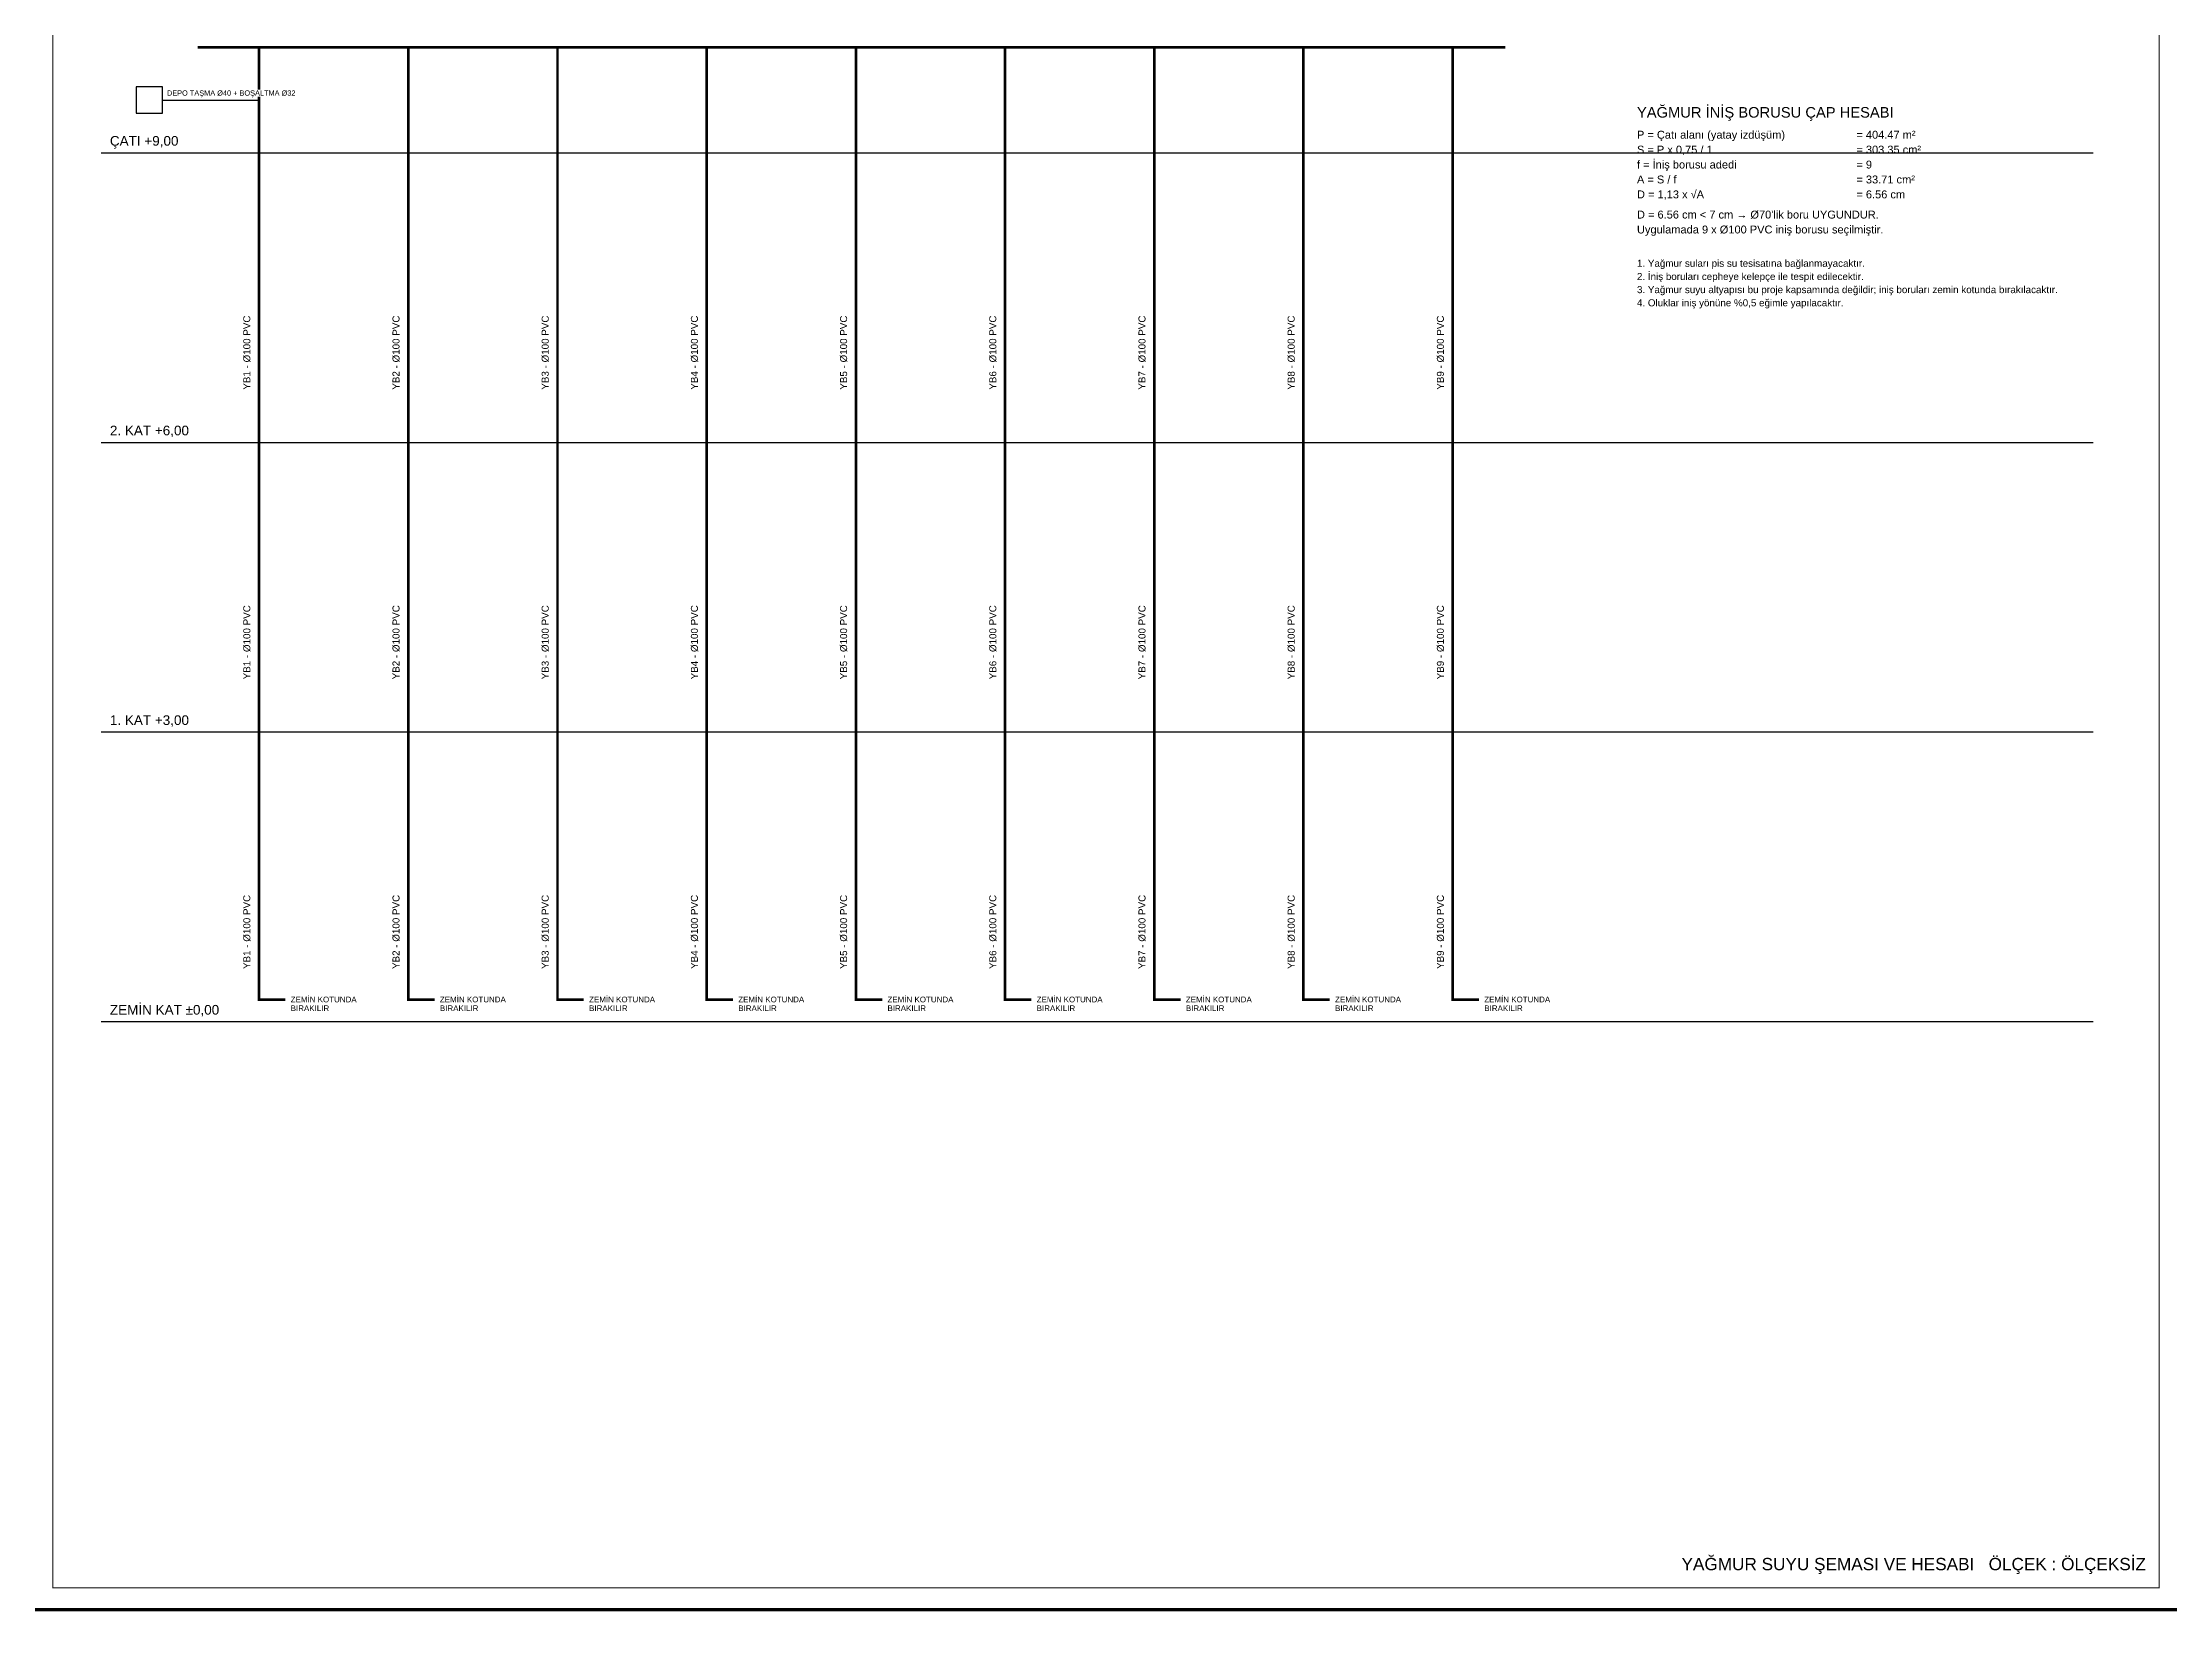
# Model space of a CAD drawing. Header units: centimetres. Extents: x -3962 to 31822, y -2 to 2802.
# Drawn here: x 26343 to 28767, y -2 to 1786 of the extents above; entities that cross this region are included whole.
import ezdxf
from ezdxf.enums import TextEntityAlignment as Align

# ---------------------------------------------------------------- set-up
doc = ezdxf.new("R2010")
doc.units = ezdxf.units.CM
doc.linetypes.add('YAGMUR HATTI', pattern=[36, 30, -6])
for name, color, linetype in [('ROTAS-HESAP', 1, 'CONTINUOUS'), ('ROTAS-PAFTA', 7, 'CONTINUOUS'), ('ROTAS-RAST-TEM-SU-DEPOSU', 11, 'CONTINUOUS'), ('ROTAS-SEMA', 8, 'CONTINUOUS'), ('ROTAS-SOGUKSU-BORU', 5, 'CONTINUOUS'), ('ROTAS-TEMIZSU-CAP', 101, 'CONTINUOUS'), ('ROTAS-YAGMUR-BORUSU', 3, 'YAGMUR HATTI'), ('ROTAS-YAGMUR-BORUSU-CAP', 3, 'CONTINUOUS'), ('ROTAS-YAZI', 7, 'CONTINUOUS')]:
    doc.layers.add(name, color=color, linetype=linetype)
doc.styles.add('ROTAS', font='arial.ttf')

msp = doc.modelspace()

# ---------------------------------------------------------------- linework, layer by layer
at = {"layer": 'ROTAS-PAFTA'}
for points, const_width in [([(26330, 0), (28780, 0), (28780, 2800), (26330, 2800)], 4), ([(26355, 25), (28755, 25), (28755, 2775), (26355, 2775)], 1)]:
    msp.add_lwpolyline(points, close=True, dxfattribs=dict(at, const_width=const_width))
at = {"layer": 'ROTAS-RAST-TEM-SU-DEPOSU'}
msp.add_lwpolyline([(26450, 1705), (26480, 1705), (26480, 1735), (26450, 1735)], close=True, dxfattribs=at)
at = {"layer": 'ROTAS-SEMA'}
for points in [[(26410, 1660), (28680, 1660)], [(26410, 1330), (28680, 1330)], [(26410, 1000), (28680, 1000)], [(26410, 670), (28680, 670)]]:
    msp.add_lwpolyline(points, dxfattribs=at)
at = {"layer": 'ROTAS-SOGUKSU-BORU'}
msp.add_line((26480, 1720), (26590, 1720), dxfattribs=at)
at = {"layer": 'ROTAS-YAGMUR-BORUSU', "const_width": 3}
for points in [[(26520, 1780), (28010, 1780)], [(26590, 1780), (26590, 695), (26620, 695)], [(26760, 1780), (26760, 695), (26790, 695)], [(26930, 1780), (26930, 695), (26960, 695)], [(27100, 1780), (27100, 695), (27130, 695)], [(27270, 1780), (27270, 695), (27300, 695)], [(27440, 1780), (27440, 695), (27470, 695)], [(27610, 1780), (27610, 695), (27640, 695)], [(27780, 1780), (27780, 695), (27810, 695)], [(27950, 1780), (27950, 695), (27980, 695)]]:
    msp.add_lwpolyline(points, dxfattribs=at)

# ---------------------------------------------------------------- texts
at = {"layer": 'ROTAS-HESAP', "style": 'ROTAS'}
for s, height, p in [('YAĞMUR İNİŞ BORUSU ÇAP HESABI', 12, (28160, 1700)), ('P = Çatı alanı (yatay izdüşüm)', 9, (28160, 1676)), ('= 404.47 m²', 9, (28410, 1676)), ('f = İniş borusu adedi', 9, (28160, 1642)), ('S = P x 0,75 / 1', 9, (28160, 1659)), ('= 303.35 cm²', 9, (28410, 1659)), ('= 9', 9, (28410, 1642)), ('A = S / f', 9, (28160, 1625)), ('= 33.71 cm²', 9, (28410, 1625)), ('D = 1,13 x √A', 9, (28160, 1608)), ('= 6.56 cm', 9, (28410, 1608)), ("D = 6.56 cm < 7 cm → Ø70'lik boru UYGUNDUR.", 9, (28160, 1585)), ('Uygulamada 9 x Ø100 PVC iniş borusu seçilmiştir.', 9, (28160, 1568))]:
    msp.add_text(s, height=height, dxfattribs=at).set_placement(p)
at = {"layer": 'ROTAS-PAFTA', "style": 'ROTAS'}
msp.add_text('YAĞMUR SUYU ŞEMASI VE HESABI   ÖLÇEK : ÖLÇEKSİZ', height=14, dxfattribs=at).set_placement((28740, 45), align=Align.RIGHT)
at = {"layer": 'ROTAS-YAGMUR-BORUSU-CAP', "style": 'ROTAS'}
for s, p in [('YB1 - Ø100 PVC', (26580, 1390)), ('YB2 - Ø100 PVC', (26750, 1390)), ('YB3 - Ø100 PVC', (26920, 1390)), ('YB4 - Ø100 PVC', (27090, 1390)), ('YB5 - Ø100 PVC', (27260, 1390)), ('YB6 - Ø100 PVC', (27430, 1390)), ('YB7 - Ø100 PVC', (27600, 1390)), ('YB8 - Ø100 PVC', (27770, 1390)), ('YB9 - Ø100 PVC', (27940, 1390)), ('YB1 - Ø100 PVC', (26580, 1060)), ('YB2 - Ø100 PVC', (26750, 1060)), ('YB3 - Ø100 PVC', (26920, 1060)), ('YB4 - Ø100 PVC', (27090, 1060)), ('YB5 - Ø100 PVC', (27260, 1060)), ('YB6 - Ø100 PVC', (27430, 1060)), ('YB7 - Ø100 PVC', (27600, 1060)), ('YB8 - Ø100 PVC', (27770, 1060)), ('YB9 - Ø100 PVC', (27940, 1060)), ('YB1 - Ø100 PVC', (26580, 730)), ('YB2 - Ø100 PVC', (26750, 730)), ('YB3 - Ø100 PVC', (26920, 730)), ('YB4 - Ø100 PVC', (27090, 730)), ('YB5 - Ø100 PVC', (27260, 730)), ('YB6 - Ø100 PVC', (27430, 730)), ('YB7 - Ø100 PVC', (27600, 730)), ('YB8 - Ø100 PVC', (27770, 730)), ('YB9 - Ø100 PVC', (27940, 730))]:
    msp.add_text(s, height=8, rotation=90, dxfattribs=at).set_placement(p)
for s, p in [('ZEMİN KOTUNDA', (26626, 692)), ('BIRAKILIR', (26626, 682)), ('ZEMİN KOTUNDA', (26796, 692)), ('BIRAKILIR', (26796, 682)), ('ZEMİN KOTUNDA', (26966, 692)), ('BIRAKILIR', (26966, 682)), ('ZEMİN KOTUNDA', (27136, 692)), ('BIRAKILIR', (27136, 682)), ('ZEMİN KOTUNDA', (27306, 692)), ('BIRAKILIR', (27306, 682)), ('ZEMİN KOTUNDA', (27476, 692)), ('BIRAKILIR', (27476, 682)), ('ZEMİN KOTUNDA', (27646, 692)), ('BIRAKILIR', (27646, 682)), ('ZEMİN KOTUNDA', (27816, 692)), ('BIRAKILIR', (27816, 682)), ('ZEMİN KOTUNDA', (27986, 692)), ('BIRAKILIR', (27986, 682))]:
    msp.add_text(s, height=6.5, dxfattribs=at).set_placement(p)
at = {"layer": 'ROTAS-YAZI', "style": 'ROTAS'}
for s, height, p in [('ÇATI +9,00', 11, (26420, 1668)), ('1. Yağmur suları pis su tesisatına bağlanmayacaktır.', 8, (28160, 1530)), ('3. Yağmur suyu altyapısı bu proje kapsamında değildir; iniş boruları zemin kotunda bırakılacaktır.', 8, (28160, 1500)), ('2. İniş boruları cepheye kelepçe ile tespit edilecektir.', 8, (28160, 1515)), ('4. Oluklar iniş yönüne %0,5 eğimle yapılacaktır.', 8, (28160, 1485)), ('2. KAT +6,00', 11, (26420, 1338)), ('1. KAT +3,00', 11, (26420, 1008)), ('ZEMİN KAT ±0,00', 11, (26420, 678))]:
    msp.add_text(s, height=height, dxfattribs=at).set_placement(p)

# ---------------------------------------------------------------- next in the draw order: wipeouts: each hides what was drawn before it
msp.add_wipeout([(26593.9, 1724), (26484, 1724), (26484, 1732), (26593.9, 1732)])

# ---------------------------------------------------------------- next in the draw order: texts
at = {"layer": 'ROTAS-TEMIZSU-CAP', "style": 'ROTAS'}
msp.add_text('DEPO TAŞMA Ø40 + BOŞALTMA Ø32', height=6, dxfattribs=at).set_placement((26485, 1725))

doc.saveas('drawing.dxf')
